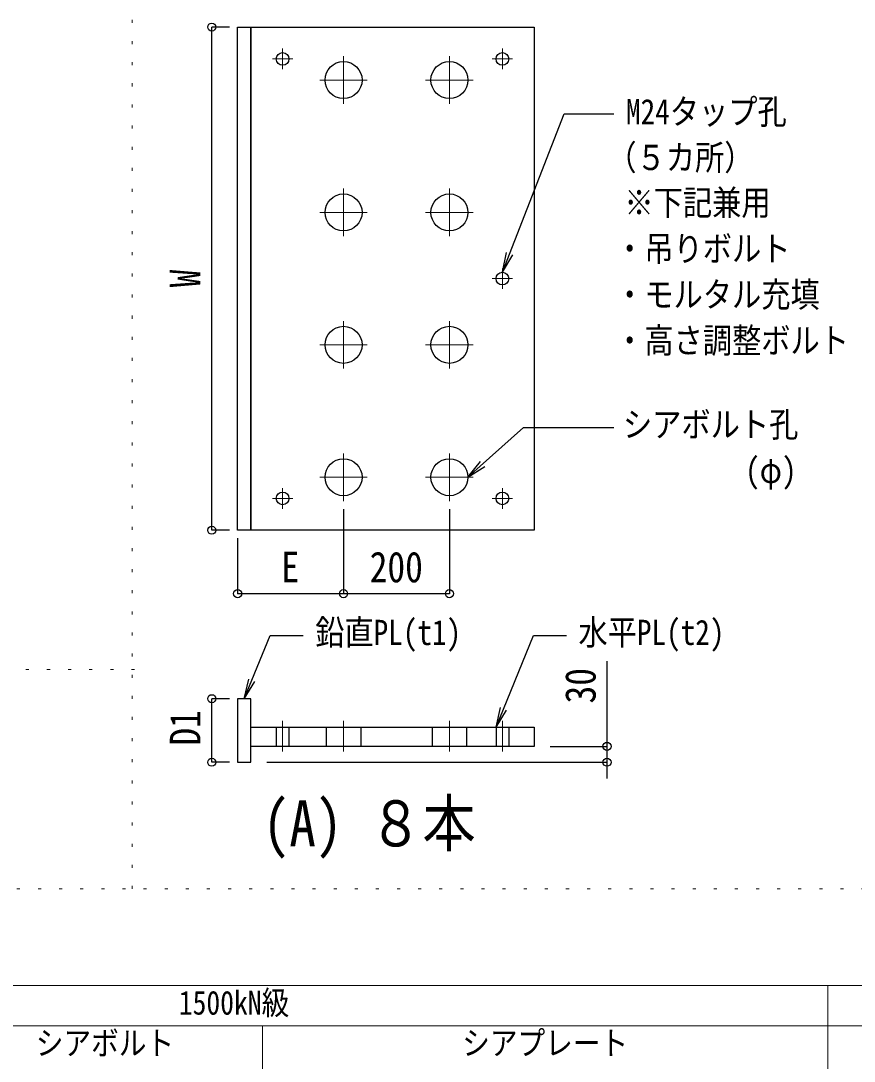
# Model space of a CAD drawing. Units: millimetres, scale not verified. Extents: x -40820 to 40820, y -29828 to 29828.
# Drawn here: x -4946 to 5413, y -4669 to 8261 of the extents above; entities that cross this region are included whole.
import ezdxf
from ezdxf.enums import TextEntityAlignment as Align

# ---------------------------------------------------------------- set-up
doc = ezdxf.new("R2010")
doc.units = ezdxf.units.MM
doc.header["$LTSCALE"] = 150
for name, pattern in [('CHAIN', [18.5, 12, -1.5, 3.5, -1.5]), ('DOTTED', [1.75, 0.25, -1.5]), ('USER1', [1250, 625, -625])]:
    doc.linetypes.add(name, pattern=pattern)
for name, color, linetype, lineweight in [('0-0_0', 1, 'CHAIN', 9), ('0-2_07_DOT', 4, 'DOTTED', 13), ('0-6_06_HYOU', 20, 'Continuous', 13), ('0-9_07CENTER', 1, 'CHAIN', 9), ('0-A_02-並線', 7, 'Continuous', 25)]:
    doc.layers.add(name, color=color, linetype=linetype, lineweight=lineweight)
doc.layers.add('0-4_02_TEXT', color=7, linetype='Continuous')
doc.styles.add('ＭＳ ゴシック', font='')
doc.styles.get('ＭＳ ゴシック').set_extended_font_data('MS Gothic')

# ---------------------------------------------------------------- blocks, each defined once
blk = doc.blocks.new('U80')
at = {"layer": '0-0_0'}
for p, q in [((0, 7), (0, 295.5)), ((-295.5, 0), (-7, 0)), ((7, 0), (295.5, 0)), ((0, -295.5), (0, -7))]:
    blk.add_line(p, q, dxfattribs=at)
at = {"layer": '0-0_0', "linetype": 'Continuous'}
for p, q in [((-3.5, 0), (3.5, 0)), ((0, -3.5), (0, 3.5))]:
    blk.add_line(p, q, dxfattribs=at)
blk = doc.blocks.new('U81')
at = {"layer": '0-0_0'}
for p, q in [((0, 7), (0, 295.5)), ((-295.5, 0), (-7, 0)), ((7, 0), (295.5, 0)), ((0, -295.5), (0, -7))]:
    blk.add_line(p, q, dxfattribs=at)
at = {"layer": '0-0_0', "linetype": 'Continuous'}
for p, q in [((-3.5, 0), (3.5, 0)), ((0, -3.5), (0, 3.5))]:
    blk.add_line(p, q, dxfattribs=at)
blk = doc.blocks.new('U71')
at = {"layer": '0-0_0'}
for p, q in [((0, 7), (0, 295.5)), ((-295.5, 0), (-7, 0)), ((7, 0), (295.5, 0)), ((0, -295.5), (0, -7))]:
    blk.add_line(p, q, dxfattribs=at)
at = {"layer": '0-0_0', "linetype": 'Continuous'}
for p, q in [((-3.5, 0), (3.5, 0)), ((0, -3.5), (0, 3.5))]:
    blk.add_line(p, q, dxfattribs=at)
blk = doc.blocks.new('U72')
at = {"layer": '0-0_0'}
for p, q in [((0, 7), (0, 295.5)), ((-295.5, 0), (-7, 0)), ((7, 0), (295.5, 0)), ((0, -295.5), (0, -7))]:
    blk.add_line(p, q, dxfattribs=at)
at = {"layer": '0-0_0', "linetype": 'Continuous'}
for p, q in [((-3.5, 0), (3.5, 0)), ((0, -3.5), (0, 3.5))]:
    blk.add_line(p, q, dxfattribs=at)
blk = doc.blocks.new('U73')
at = {"layer": '0-0_0'}
for p, q in [((0, 7), (0, 295.5)), ((-295.5, 0), (-7, 0)), ((7, 0), (295.5, 0)), ((0, -295.5), (0, -7))]:
    blk.add_line(p, q, dxfattribs=at)
at = {"layer": '0-0_0', "linetype": 'Continuous'}
for p, q in [((-3.5, 0), (3.5, 0)), ((0, -3.5), (0, 3.5))]:
    blk.add_line(p, q, dxfattribs=at)
blk = doc.blocks.new('U74')
at = {"layer": '0-0_0'}
for p, q in [((0, 7), (0, 295.5)), ((-295.5, 0), (-7, 0)), ((7, 0), (295.5, 0)), ((0, -295.5), (0, -7))]:
    blk.add_line(p, q, dxfattribs=at)
at = {"layer": '0-0_0', "linetype": 'Continuous'}
for p, q in [((-3.5, 0), (3.5, 0)), ((0, -3.5), (0, 3.5))]:
    blk.add_line(p, q, dxfattribs=at)
blk = doc.blocks.new('U82')
at = {"layer": '0-0_0'}
for p, q in [((0, 7), (0, 295.5)), ((-295.5, 0), (-7, 0)), ((7, 0), (295.5, 0)), ((0, -295.5), (0, -7))]:
    blk.add_line(p, q, dxfattribs=at)
at = {"layer": '0-0_0', "linetype": 'Continuous'}
for p, q in [((-3.5, 0), (3.5, 0)), ((0, -3.5), (0, 3.5))]:
    blk.add_line(p, q, dxfattribs=at)
blk = doc.blocks.new('U83')
at = {"layer": '0-0_0'}
for p, q in [((0, 7), (0, 295.5)), ((-295.5, 0), (-7, 0)), ((7, 0), (295.5, 0)), ((0, -295.5), (0, -7))]:
    blk.add_line(p, q, dxfattribs=at)
at = {"layer": '0-0_0', "linetype": 'Continuous'}
for p, q in [((-3.5, 0), (3.5, 0)), ((0, -3.5), (0, 3.5))]:
    blk.add_line(p, q, dxfattribs=at)
blk = doc.blocks.new('U76')
at = {"layer": '0-0_0'}
for p, q in [((-127.7, 0), (-7, 0)), ((0, 7), (0, 127.7)), ((7, 0), (127.7, 0)), ((0, -127.7), (0, -7))]:
    blk.add_line(p, q, dxfattribs=at)
at = {"layer": '0-0_0', "linetype": 'Continuous'}
for p, q in [((-3.5, 0), (3.5, 0)), ((0, -3.5), (0, 3.5))]:
    blk.add_line(p, q, dxfattribs=at)
blk = doc.blocks.new('U77')
at = {"layer": '0-0_0'}
for p, q in [((-127.7, 0), (-7, 0)), ((0, 7), (0, 127.7)), ((7, 0), (127.7, 0)), ((0, -127.7), (0, -7))]:
    blk.add_line(p, q, dxfattribs=at)
at = {"layer": '0-0_0', "linetype": 'Continuous'}
for p, q in [((-3.5, 0), (3.5, 0)), ((0, -3.5), (0, 3.5))]:
    blk.add_line(p, q, dxfattribs=at)
blk = doc.blocks.new('U78')
at = {"layer": '0-0_0'}
for p, q in [((-127.7, 0), (-7, 0)), ((0, 7), (0, 127.7)), ((7, 0), (127.7, 0)), ((0, -127.7), (0, -7))]:
    blk.add_line(p, q, dxfattribs=at)
at = {"layer": '0-0_0', "linetype": 'Continuous'}
for p, q in [((-3.5, 0), (3.5, 0)), ((0, -3.5), (0, 3.5))]:
    blk.add_line(p, q, dxfattribs=at)
blk = doc.blocks.new('U75')
at = {"layer": '0-0_0'}
for p, q in [((-127.7, 0), (-7, 0)), ((0, 7), (0, 127.7)), ((7, 0), (127.7, 0)), ((0, -127.7), (0, -7))]:
    blk.add_line(p, q, dxfattribs=at)
at = {"layer": '0-0_0', "linetype": 'Continuous'}
for p, q in [((-3.5, 0), (3.5, 0)), ((0, -3.5), (0, 3.5))]:
    blk.add_line(p, q, dxfattribs=at)
blk = doc.blocks.new('U79')
at = {"layer": '0-0_0'}
for p, q in [((-127.7, 0), (-7, 0)), ((0, 7), (0, 127.7)), ((7, 0), (127.7, 0)), ((0, -127.7), (0, -7))]:
    blk.add_line(p, q, dxfattribs=at)
at = {"layer": '0-0_0', "linetype": 'Continuous'}
for p, q in [((-3.5, 0), (3.5, 0)), ((0, -3.5), (0, 3.5))]:
    blk.add_line(p, q, dxfattribs=at)

msp = doc.modelspace()

# ---------------------------------------------------------------- linework, layer by layer
at = {"layer": '0-2_07_DOT'}
for p, q in [((-3561.6, -2528.5), (-3561.6, 23399.3)), ((-3533, 200.1), (-38451.4, 200.1)), ((19980.6, -2528.5), (-38480, -2528.5))]:
    msp.add_line(p, q, dxfattribs=at)
at = {"layer": '0-6_06_HYOU'}
for p, q in [((-37787.8, -3726.6), (18089.4, -3726.6)), ((5085.8, -20704.1), (5085.8, -3726.6)), ((-33925.3, -4227.7), (18089.4, -4227.7)), ((-1942.1, -20704.1), (-1942.1, -4227.7))]:
    msp.add_line(p, q, dxfattribs=at)
at = {"layer": '0-9_07CENTER'}
for p, q in [((-1691.5, -439.3), (-1691.5, -816.3)), ((-1691.5, -821.4), (-1691.5, -454)), ((-934.6, -439.3), (-934.6, -816.3)), ((-934.6, -821.4), (-934.6, -454)), ((381.7, -439.3), (381.7, -816.3)), ((381.7, -821.4), (381.7, -454)), ((1039.9, -439.3), (1039.9, -816.3)), ((1039.9, -821.4), (1039.9, -454))]:
    msp.add_line(p, q, dxfattribs=at)
at = {"layer": '0-A_02-並線'}
for p, q in [((-2350.9, 8182.8), (-2573, 8182.8)), ((-2571.8, 1930.4), (-2571.8, 8182.8)), ((1039.9, 5135.6), (1091.4, 5380.5)), ((1039.9, 5135.6), (1168, 5350.5)), ((612.1, 2588.6), (768.6, 2783.8)), ((612.1, 2588.6), (823.4, 2722.5)), ((-934.6, 2193.1), (-934.6, 1140.4)), ((381.7, 2193.1), (381.7, 1140.4)), ((-2350.9, 1930.4), (-2573, 1930.4)), ((-2250.9, 1830.4), (-2250.9, 1140.4)), ((-934.6, 1830.4), (-934.6, 1140.4)), ((-2250.9, 1141.6), (-934.6, 1141.6)), ((-934.6, 1141.6), (381.7, 1141.6)), ((-2168.6, -163.8), (-2113.5, 80.2)), ((-2168.6, -163.8), (-2037.4, 49.2)), ((-2350.9, -163.8), (-2573, -163.8)), ((-2571.8, -953.6), (-2571.8, -163.8)), ((960.9, -519.2), (1015.9, -275.1)), ((960.9, -519.2), (1092.1, -306.2)), ((1634.7, -756.2), (2341.6, -756.2)), ((-2350.9, -953.6), (-2573, -953.6)), ((-1886.4, -953.6), (2341.6, -953.6))]:
    msp.add_line(p, q, dxfattribs=at)
at = {"layer": '0-A_02-並線', "linetype": 'USER1'}
for p, q in [((-1770.4, -519.2), (-1770.4, -756.2)), ((-1612.5, -519.2), (-1612.5, -756.2)), ((-1148.5, -519.2), (-1148.5, -756.2)), ((-720.7, -519.2), (-720.7, -756.2)), ((167.8, -519.2), (167.8, -756.2)), ((595.6, -519.2), (595.6, -756.2)), ((960.9, -519.2), (960.9, -756.2)), ((1118.8, -519.2), (1118.8, -756.2))]:
    msp.add_line(p, q, dxfattribs=at)
at = {"layer": '0-A_02-並線'}
for points in [[(-2250.9, 8182.8), (-2086.4, 8182.8), (-2086.4, 1930.4), (-2250.9, 1930.4)], [(-2086.4, 8182.8), (1434.7, 8182.8), (1434.7, 1930.4), (-2086.4, 1930.4)], [(-2250.9, -953.6), (-2086.4, -953.6), (-2086.4, -163.8), (-2250.9, -163.8)], [(1434.7, -756.2), (-2086.4, -756.2), (-2086.4, -519.2), (1434.7, -519.2)]]:
    msp.add_lwpolyline(points, close=True, dxfattribs=at)
for points in [[(1039.9, 5135.6), (1809.4, 7104.6), (2426.6, 7104.6)], [(612.1, 2588.6), (1302.6, 3206.3), (2423.6, 3206.3)], [(-2168.6, -163.8), (-1847.6, 623.6), (-1436.2, 623.6)], [(960.9, -519.2), (1426.4, 623.6), (1837.8, 623.6)], [(2340.4, -1153.6), (2340.4, -953.6), (2340.4, -756.2), (2340.4, 301.6)]]:
    msp.add_lwpolyline(points, dxfattribs=at)
for centre, radius in [((-2571.8, 8182.8), 50), ((-1691.5, 7787.9), 79), ((1039.9, 7787.9), 79), ((-934.6, 7524.7), 230.3), ((381.7, 7524.7), 230.3), ((-934.6, 5879.3), 230.3), ((381.7, 5879.3), 230.3), ((1039.9, 5056.6), 79), ((-934.6, 4233.9), 230.3), ((381.7, 4233.9), 230.3), ((-934.6, 2588.6), 230.3), ((381.7, 2588.6), 230.3), ((-1691.5, 2325.3), 79), ((1039.9, 2325.3), 79), ((-2571.8, 1930.4), 50), ((-2250.9, 1141.6), 50), ((-934.6, 1141.6), 50), ((-934.6, 1141.6), 50), ((381.7, 1141.6), 50), ((-2571.8, -163.8), 50), ((2340.4, -756.2), 50), ((-2571.8, -953.6), 50), ((2340.4, -953.6), 50)]:
    msp.add_circle(centre, radius, dxfattribs=at)

# ---------------------------------------------------------------- block references
at = {"layer": '0-0_0'}
for name, p in [('U76', (-1691.5, 7787.9)), ('U77', (1039.9, 7787.9)), ('U72', (-934.6, 7524.7)), ('U83', (381.7, 7524.7)), ('U71', (-934.6, 5879.3)), ('U74', (381.7, 5879.3)), ('U79', (1039.9, 5056.6)), ('U81', (-934.6, 4233.9)), ('U73', (381.7, 4233.9)), ('U80', (-934.6, 2588.6)), ('U82', (381.7, 2588.6)), ('U75', (-1691.5, 2325.3)), ('U78', (1039.9, 2325.3))]:
    msp.add_blockref(name, p, dxfattribs=at)

# ---------------------------------------------------------------- texts
at = {"layer": '0-4_02_TEXT', "style": 'ＭＳ ゴシック', "width": 0.85}
for s, height, p in [('(A) ８本', 571.6, (-1939.4, -2171)), ('1500kN級', 296.5, (-2982, -4179.3)), ('シアボルト', 296.5, (-4759.5, -4680.4)), ('シアプレート', 296.5, (540.6, -4680.4))]:
    msp.add_text(s, height=height, dxfattribs=at).set_placement(p, align=Align.BOTTOM_LEFT)
at = {"layer": '0-A_02-並線', "style": 'ＭＳ ゴシック', "width": 0.85}
for s, height, p in [('M24タップ孔', 313.5, (2576.9, 6881.7)), ('（５カ所）', 313.5, (2344, 6311.5)), ('※下記兼用', 313.5, (2557, 5750.5)), ('・吊りボルト', 313.5, (2440.6, 5179.5)), ('・モルタル充填', 313.5, (2440.6, 4608.5)), ('・高さ調整ボルト', 313.5, (2440.6, 4037.5)), ('シアボルト孔', 313.5, (2538.4, 2994.2)), ('(φ)', 313.5, (4057.7, 2423.2)), ('E', 381.1, (-1706.7, 1168.5)), ('200', 381.1, (-609.5, 1168.5)), ('鉛直PL(t1)', 313.5, (-1287.3, 409)), ('水平PL(t2)', 313.5, (1985.3, 409.8))]:
    msp.add_text(s, height=height, dxfattribs=at).set_placement(p, align=Align.BOTTOM_LEFT)
for s, p in [('W', (-2598.7, 4947.9)), ('30', (2313.5, -222.9)), ('D1', (-2598.7, -746.8))]:
    msp.add_text(s, height=381.1, rotation=90, dxfattribs=at).set_placement(p, align=Align.BOTTOM_LEFT)

doc.saveas('drawing.dxf')
